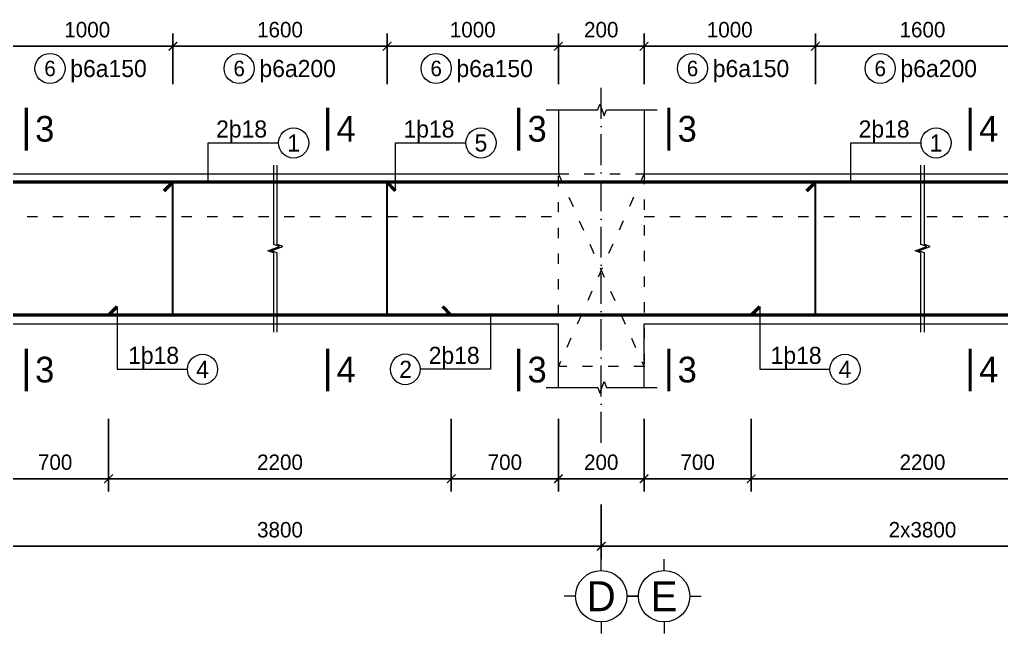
# Model space of a CAD drawing. Header units: inches. Extents: x 566748 to 757280, y 592180 to 740680.
# Drawn here: x 621592 to 633052, y 665058 to 672220 of the extents above; entities that cross this region are included whole.
import ezdxf
from ezdxf.enums import TextEntityAlignment as Align

# ---------------------------------------------------------------- set-up
doc = ezdxf.new("R2010")
doc.units = ezdxf.units.IN
doc.header["$MEASUREMENT"] = 0
doc.linetypes.add('ACAD_ISO03W100', pattern=[30, 12, -18])
doc.linetypes.add('ACAD_ISO10W100', pattern=[18, 12, -3, 0, -3])
for name, color, linetype, lineweight in [('NET CB', 2, 'Continuous', 20), ('NET GHI CHU', 7, 'Continuous', 13), ('NET KICH THUOC', 9, 'Continuous', 13), ('NET THEP DAI', 3, 'Continuous', 30), ('NET THEP DOC', 1, 'Continuous', 50), ('NET TRUC', 8, 'ACAD_ISO10W100', 9)]:
    doc.layers.add(name, color=color, linetype=linetype, lineweight=lineweight)
doc.layers.add('TEXT', color=4, linetype='Continuous')
doc.styles.add('A2', font='Fonts5.ttf', dxfattribs={"height": 600})
doc.styles.add('HELVE-KT', font='VHELVEN0.TTF')
doc.styles.add('ISO', font='Fonts5.ttf')
doc.styles.add('NHIEN', font='Fonts5.ttf', dxfattribs={"height": 0.2})
doc.styles.add('TEXT', font='Fonts5.ttf')
doc.styles.add('VNIHELVE', font='Fonts5.ttf', dxfattribs={"height": 180})
doc.dimstyles.new('M 1-20', dxfattribs={"dimscale": 100, "dimtxt": 2, "dimasz": 1, "dimexe": 1.5, "dimexo": 3, "dimgap": 1, "dimtad": 1, "dimdec": 0, "dimlfac": 0.2, "dimtxsty": 'VNIHELVE', "dimblk": 'ARCHTICK', "dimcen": 2.5, "dimdle": 1.5, "dimclrd": 256, "dimclre": 256, "dimclrt": 256, "dimadec": 0, "dimazin": 0, "dimtfac": 1, "dimtdec": 0, "dimtix": 1, "dimtmove": 0, "dimatfit": 3, "dimldrblk": 'ARCHTICK', "dimfxl": 7, "dimfxlon": 1, "dimarcsym": 1})

# ---------------------------------------------------------------- blocks, each defined once
blk = doc.blocks.new('_ArchTick')
at = {"color": 0, "linetype": 'ByBlock', "const_width": 0.15}
blk.add_lwpolyline([(-0.5, -0.5), (0.5, 0.5)], dxfattribs=at)
blk = doc.blocks.new('*D403')
at = {"layer": 'Defpoints', "color": 0}
for p in [(627881, 671910), (627881, 671166), (628881, 671166)]:
    blk.add_point(p, dxfattribs=at)
at = {"layer": 'NET KICH THUOC', "lineweight": -2}
for p, q in [((627881, 671466), (627881, 672060)), ((628881, 671466), (628881, 672060)), ((629031, 671910), (627731, 671910))]:
    blk.add_line(p, q, dxfattribs=at)
at = {"layer": 'NET KICH THUOC', "lineweight": -2, "xscale": 100, "yscale": 100, "zscale": 100, "rotation": 180}
blk.add_blockref('_ArchTick', (627881, 671910), dxfattribs=at)
at = {"layer": 'NET KICH THUOC', "lineweight": -2, "xscale": 100, "yscale": 100, "zscale": 100}
blk.add_blockref('_ArchTick', (628881, 671910), dxfattribs=at)
at = {"layer": 'NET KICH THUOC', "insert": (628381, 672102), "char_height": 180, "attachment_point": 5, "style": 'VNIHELVE'}
blk.add_mtext('200', dxfattribs=at)
blk = doc.blocks.new('*D404')
at = {"layer": 'Defpoints', "color": 0}
for p in [(620881, 666862), (628381, 666862), (620881, 666074)]:
    blk.add_point(p, dxfattribs=at)
at = {"layer": 'NET KICH THUOC', "lineweight": -2}
for p, q in [((620881, 666562), (620881, 665924)), ((628381, 666562), (628381, 665924)), ((628531, 666074), (620731, 666074))]:
    blk.add_line(p, q, dxfattribs=at)
at = {"layer": 'NET KICH THUOC', "lineweight": -2, "xscale": 100, "yscale": 100, "zscale": 100, "rotation": 180}
blk.add_blockref('_ArchTick', (620881, 666074), dxfattribs=at)
at = {"layer": 'NET KICH THUOC', "lineweight": -2, "xscale": 100, "yscale": 100, "zscale": 100}
blk.add_blockref('_ArchTick', (628381, 666074), dxfattribs=at)
at = {"layer": 'NET KICH THUOC', "insert": (624631, 666266), "char_height": 180, "attachment_point": 5, "style": 'VNIHELVE'}
blk.add_mtext('3800', dxfattribs=at)
blk = doc.blocks.new('*D405')
at = {"layer": 'Defpoints', "color": 0}
for p in [(627881, 667928), (628881, 667928), (627881, 666862)]:
    blk.add_point(p, dxfattribs=at)
at = {"layer": 'NET KICH THUOC', "lineweight": -2}
for p, q in [((627881, 667562), (627881, 666712)), ((628881, 667562), (628881, 666712)), ((629031, 666862), (627731, 666862))]:
    blk.add_line(p, q, dxfattribs=at)
at = {"layer": 'NET KICH THUOC', "lineweight": -2, "xscale": 100, "yscale": 100, "zscale": 100, "rotation": 180}
blk.add_blockref('_ArchTick', (627881, 666862), dxfattribs=at)
at = {"layer": 'NET KICH THUOC', "lineweight": -2, "xscale": 100, "yscale": 100, "zscale": 100}
blk.add_blockref('_ArchTick', (628881, 666862), dxfattribs=at)
at = {"layer": 'NET KICH THUOC', "insert": (628381, 667054), "char_height": 180, "attachment_point": 5, "style": 'VNIHELVE'}
blk.add_mtext('200', dxfattribs=at)
blk = doc.blocks.new('*D406')
at = {"layer": 'Defpoints', "color": 0}
for p in [(628381, 666862), (635881, 666862), (628381, 666074)]:
    blk.add_point(p, dxfattribs=at)
at = {"layer": 'NET KICH THUOC', "lineweight": -2}
for p, q in [((628381, 666562), (628381, 665924)), ((635881, 666562), (635881, 665924)), ((636031, 666074), (628231, 666074))]:
    blk.add_line(p, q, dxfattribs=at)
at = {"layer": 'NET KICH THUOC', "lineweight": -2, "xscale": 100, "yscale": 100, "zscale": 100, "rotation": 180}
blk.add_blockref('_ArchTick', (628381, 666074), dxfattribs=at)
at = {"layer": 'NET KICH THUOC', "lineweight": -2, "xscale": 100, "yscale": 100, "zscale": 100}
blk.add_blockref('_ArchTick', (635881, 666074), dxfattribs=at)
at = {"layer": 'NET KICH THUOC', "insert": (632131, 666266), "char_height": 180, "attachment_point": 5, "style": 'VNIHELVE'}
blk.add_mtext('2x3800', dxfattribs=at)
blk = doc.blocks.new('TRUC')
at = {"layer": 'NET GHI CHU'}
for p, q in [((-228.0773, -72.5415), (-228.0773, -72.4415)), ((-228.3023, -72.7665), (-228.4023, -72.7665)), ((-227.8523, -72.7665), (-227.7523, -72.7665)), ((-228.0773, -72.9915), (-228.0773, -73.0915))]:
    blk.add_line(p, q, dxfattribs=at)
blk.add_circle((-228.0773, -72.7665), 0.225, dxfattribs=at)
at = {"layer": 'NET GHI CHU', "style": 'HELVE-KT'}
blk.add_attdef('A', text='', height=0.3, dxfattribs=at).set_placement((-228.0773, -72.7665), align=Align.MIDDLE_CENTER)
blk = doc.blocks.new('DS THEP')
blk.add_circle((220, 0), 220)
at = {"style": 'A2'}
blk.add_attdef('ENTER', text='', height=250, dxfattribs=at).set_placement((220, 0), align=Align.MIDDLE_CENTER)
blk = doc.blocks.new('*D417')
at = {"layer": 'Defpoints', "color": 0}
for p in [(628881, 671910), (628881, 671166), (630881, 671166)]:
    blk.add_point(p, dxfattribs=at)
at = {"layer": 'NET KICH THUOC', "lineweight": -2}
for p, q in [((628881, 671466), (628881, 672060)), ((630881, 671466), (630881, 672060)), ((631031, 671910), (628731, 671910))]:
    blk.add_line(p, q, dxfattribs=at)
at = {"layer": 'NET KICH THUOC', "lineweight": -2, "xscale": 100, "yscale": 100, "zscale": 100, "rotation": 180}
blk.add_blockref('_ArchTick', (628881, 671910), dxfattribs=at)
at = {"layer": 'NET KICH THUOC', "lineweight": -2, "xscale": 100, "yscale": 100, "zscale": 100}
blk.add_blockref('_ArchTick', (630881, 671910), dxfattribs=at)
at = {"layer": 'NET KICH THUOC', "insert": (629881, 672102), "char_height": 180, "attachment_point": 5, "style": 'VNIHELVE'}
blk.add_mtext('1000', dxfattribs=at)
blk = doc.blocks.new('*D419')
at = {"layer": 'Defpoints', "color": 0}
for p in [(633381, 671910), (630881, 671166), (633381, 671166)]:
    blk.add_point(p, dxfattribs=at)
at = {"layer": 'NET KICH THUOC', "lineweight": -2}
for p, q in [((630881, 671466), (630881, 672060)), ((633381, 671466), (633381, 672060)), ((630731, 671910), (633531, 671910))]:
    blk.add_line(p, q, dxfattribs=at)
at = {"layer": 'NET KICH THUOC', "lineweight": -2, "xscale": 100, "yscale": 100, "zscale": 100, "rotation": 180}
blk.add_blockref('_ArchTick', (630881, 671910), dxfattribs=at)
at = {"layer": 'NET KICH THUOC', "lineweight": -2, "xscale": 100, "yscale": 100, "zscale": 100}
blk.add_blockref('_ArchTick', (633381, 671910), dxfattribs=at)
at = {"layer": 'NET KICH THUOC', "insert": (632131, 672102), "char_height": 180, "attachment_point": 5, "style": 'VNIHELVE'}
blk.add_mtext('1600', dxfattribs=at)
blk = doc.blocks.new('*D420')
at = {"layer": 'Defpoints', "color": 0}
for p in [(621381, 671910), (621381, 671166), (623381, 671166)]:
    blk.add_point(p, dxfattribs=at)
at = {"layer": 'NET KICH THUOC', "lineweight": -2}
for p, q in [((621381, 671466), (621381, 672060)), ((623381, 671466), (623381, 672060)), ((623531, 671910), (621231, 671910))]:
    blk.add_line(p, q, dxfattribs=at)
at = {"layer": 'NET KICH THUOC', "lineweight": -2, "xscale": 100, "yscale": 100, "zscale": 100, "rotation": 180}
blk.add_blockref('_ArchTick', (621381, 671910), dxfattribs=at)
at = {"layer": 'NET KICH THUOC', "lineweight": -2, "xscale": 100, "yscale": 100, "zscale": 100}
blk.add_blockref('_ArchTick', (623381, 671910), dxfattribs=at)
at = {"layer": 'NET KICH THUOC', "insert": (622381, 672102), "char_height": 180, "attachment_point": 5, "style": 'VNIHELVE'}
blk.add_mtext('1000', dxfattribs=at)
blk = doc.blocks.new('*D421')
at = {"layer": 'Defpoints', "color": 0}
for p in [(627881, 671910), (625881, 671166), (627881, 671166)]:
    blk.add_point(p, dxfattribs=at)
at = {"layer": 'NET KICH THUOC', "lineweight": -2}
for p, q in [((625881, 671466), (625881, 672060)), ((627881, 671466), (627881, 672060)), ((625731, 671910), (628031, 671910))]:
    blk.add_line(p, q, dxfattribs=at)
at = {"layer": 'NET KICH THUOC', "lineweight": -2, "xscale": 100, "yscale": 100, "zscale": 100, "rotation": 180}
blk.add_blockref('_ArchTick', (625881, 671910), dxfattribs=at)
at = {"layer": 'NET KICH THUOC', "lineweight": -2, "xscale": 100, "yscale": 100, "zscale": 100}
blk.add_blockref('_ArchTick', (627881, 671910), dxfattribs=at)
at = {"layer": 'NET KICH THUOC', "insert": (626881, 672102), "char_height": 180, "attachment_point": 5, "style": 'VNIHELVE'}
blk.add_mtext('1000', dxfattribs=at)
blk = doc.blocks.new('*D422')
at = {"layer": 'Defpoints', "color": 0}
for p in [(625881, 671910), (623381, 671166), (625881, 671166)]:
    blk.add_point(p, dxfattribs=at)
at = {"layer": 'NET KICH THUOC', "lineweight": -2}
for p, q in [((623381, 671466), (623381, 672060)), ((625881, 671466), (625881, 672060)), ((623231, 671910), (626031, 671910))]:
    blk.add_line(p, q, dxfattribs=at)
at = {"layer": 'NET KICH THUOC', "lineweight": -2, "xscale": 100, "yscale": 100, "zscale": 100, "rotation": 180}
blk.add_blockref('_ArchTick', (623381, 671910), dxfattribs=at)
at = {"layer": 'NET KICH THUOC', "lineweight": -2, "xscale": 100, "yscale": 100, "zscale": 100}
blk.add_blockref('_ArchTick', (625881, 671910), dxfattribs=at)
at = {"layer": 'NET KICH THUOC', "insert": (624631, 672102), "char_height": 180, "attachment_point": 5, "style": 'VNIHELVE'}
blk.add_mtext('1600', dxfattribs=at)
blk = doc.blocks.new('MCD')
at = {"layer": 'NET GHI CHU'}
blk.add_lwpolyline([(0, 667, 50, 50, 0), (0, 0, 0, 0, 0)], format="xyseb", dxfattribs=at)
at = {"layer": 'TEXT', "linetype": 'ACAD_ISO03W100', "style": 'TEXT'}
blk.add_attdef('MCD', (139, 128), '', height=400, dxfattribs=at)
blk = doc.blocks.new('*D429')
at = {"layer": 'Defpoints', "color": 0}
for p in [(626631, 668772), (627881, 667562), (627881, 666862)]:
    blk.add_point(p, dxfattribs=at)
at = {"layer": 'NET KICH THUOC', "lineweight": -2}
for p, q in [((626631, 667562), (626631, 666712)), ((627881, 667262), (627881, 666712)), ((626481, 666862), (628031, 666862))]:
    blk.add_line(p, q, dxfattribs=at)
at = {"layer": 'NET KICH THUOC', "lineweight": -2, "xscale": 100, "yscale": 100, "zscale": 100, "rotation": 180}
blk.add_blockref('_ArchTick', (626631, 666862), dxfattribs=at)
at = {"layer": 'NET KICH THUOC', "lineweight": -2, "xscale": 100, "yscale": 100, "zscale": 100}
blk.add_blockref('_ArchTick', (627881, 666862), dxfattribs=at)
at = {"layer": 'NET KICH THUOC', "insert": (627256, 667054), "char_height": 180, "attachment_point": 5, "style": 'VNIHELVE'}
blk.add_mtext('700', dxfattribs=at)
blk = doc.blocks.new('*D430')
at = {"layer": 'Defpoints', "color": 0}
for p in [(622631, 668772), (621381, 667562), (621381, 666862)]:
    blk.add_point(p, dxfattribs=at)
at = {"layer": 'NET KICH THUOC', "lineweight": -2}
for p, q in [((622631, 667562), (622631, 666712)), ((621381, 667262), (621381, 666712)), ((622781, 666862), (621231, 666862))]:
    blk.add_line(p, q, dxfattribs=at)
at = {"layer": 'NET KICH THUOC', "lineweight": -2, "xscale": 100, "yscale": 100, "zscale": 100, "rotation": 180}
blk.add_blockref('_ArchTick', (621381, 666862), dxfattribs=at)
at = {"layer": 'NET KICH THUOC', "lineweight": -2, "xscale": 100, "yscale": 100, "zscale": 100}
blk.add_blockref('_ArchTick', (622631, 666862), dxfattribs=at)
at = {"layer": 'NET KICH THUOC', "insert": (622006, 667054), "char_height": 180, "attachment_point": 5, "style": 'VNIHELVE'}
blk.add_mtext('700', dxfattribs=at)
blk = doc.blocks.new('*D431')
at = {"layer": 'Defpoints', "color": 0}
for p in [(622631, 668772), (626631, 667562), (626631, 666862)]:
    blk.add_point(p, dxfattribs=at)
at = {"layer": 'NET KICH THUOC', "lineweight": -2}
for p, q in [((622631, 667562), (622631, 666712)), ((626631, 667262), (626631, 666712)), ((622481, 666862), (626781, 666862))]:
    blk.add_line(p, q, dxfattribs=at)
at = {"layer": 'NET KICH THUOC', "lineweight": -2, "xscale": 100, "yscale": 100, "zscale": 100, "rotation": 180}
blk.add_blockref('_ArchTick', (622631, 666862), dxfattribs=at)
at = {"layer": 'NET KICH THUOC', "lineweight": -2, "xscale": 100, "yscale": 100, "zscale": 100}
blk.add_blockref('_ArchTick', (626631, 666862), dxfattribs=at)
at = {"layer": 'NET KICH THUOC', "insert": (624631, 667054), "char_height": 180, "attachment_point": 5, "style": 'VNIHELVE'}
blk.add_mtext('2200', dxfattribs=at)
blk = doc.blocks.new('*D432')
at = {"layer": 'Defpoints', "color": 0}
for p in [(630131, 668772), (628881, 667562), (628881, 666862)]:
    blk.add_point(p, dxfattribs=at)
at = {"layer": 'NET KICH THUOC', "lineweight": -2}
for p, q in [((630131, 667562), (630131, 666712)), ((628881, 667262), (628881, 666712)), ((630281, 666862), (628731, 666862))]:
    blk.add_line(p, q, dxfattribs=at)
at = {"layer": 'NET KICH THUOC', "lineweight": -2, "xscale": 100, "yscale": 100, "zscale": 100, "rotation": 180}
blk.add_blockref('_ArchTick', (628881, 666862), dxfattribs=at)
at = {"layer": 'NET KICH THUOC', "lineweight": -2, "xscale": 100, "yscale": 100, "zscale": 100}
blk.add_blockref('_ArchTick', (630131, 666862), dxfattribs=at)
at = {"layer": 'NET KICH THUOC', "insert": (629506, 667054), "char_height": 180, "attachment_point": 5, "style": 'VNIHELVE'}
blk.add_mtext('700', dxfattribs=at)
blk = doc.blocks.new('*D434')
at = {"layer": 'Defpoints', "color": 0}
for p in [(634131, 668772), (630131, 667562), (630131, 666862)]:
    blk.add_point(p, dxfattribs=at)
at = {"layer": 'NET KICH THUOC', "lineweight": -2}
for p, q in [((634131, 667562), (634131, 666712)), ((630131, 667262), (630131, 666712)), ((634281, 666862), (629981, 666862))]:
    blk.add_line(p, q, dxfattribs=at)
at = {"layer": 'NET KICH THUOC', "lineweight": -2, "xscale": 100, "yscale": 100, "zscale": 100, "rotation": 180}
blk.add_blockref('_ArchTick', (630131, 666862), dxfattribs=at)
at = {"layer": 'NET KICH THUOC', "lineweight": -2, "xscale": 100, "yscale": 100, "zscale": 100}
blk.add_blockref('_ArchTick', (634131, 666862), dxfattribs=at)
at = {"layer": 'NET KICH THUOC', "insert": (632131, 667054), "char_height": 180, "attachment_point": 5, "style": 'VNIHELVE'}
blk.add_mtext('2200', dxfattribs=at)

msp = doc.modelspace()

# ---------------------------------------------------------------- linework, layer by layer
at = {"layer": 'NET CB', "ltscale": 800}
for points in [[(627880.9, 671165.8), (627880.9, 670421.8)], [(628880.9, 671165.8), (628880.9, 670421.8)], [(621380.9, 670421.8), (627880.9, 670421.8)], [(628880.9, 670421.8), (635380.9, 670421.8)], [(621380.9, 668671.8), (627880.9, 668671.8)], [(627880.9, 667927.8), (627880.9, 668671.8)], [(628880.9, 668671.8), (635380.9, 668671.8)], [(628880.9, 667927.8), (628880.9, 668671.8)]]:
    msp.add_lwpolyline(points, dxfattribs=at)
at = {"layer": 'NET GHI CHU'}
for points in [[(627737, 671165.8), (628341.6, 671165.8), (628366.6, 671234.5), (628416.6, 671097.1), (628441.6, 671165.8), (629032.9, 671165.8)], [(627737, 667927.8), (628341.6, 667927.8), (628366.6, 667859.1), (628416.6, 667996.4), (628441.6, 667927.8), (629032.9, 667927.8)]]:
    msp.add_lwpolyline(points, dxfattribs=at)
at = {"layer": 'NET GHI CHU', "color": 7}
for points in [[(623793.9, 670321.8), (623793.9, 670781.3), (624614, 670781.3)], [(625980.9, 670221.8), (625980.9, 670781.3), (626800.9, 670781.3)], [(631293.9, 670321.8), (631293.9, 670781.3), (632114, 670781.3)], [(622730.9, 668871.8), (622730.9, 668139.3), (623550.9, 668139.3)], [(630230.9, 668871.8), (630230.9, 668139.3), (631050.9, 668139.3)], [(627089.4, 668771.8), (627089.4, 668139.3), (626269.3, 668139.3)]]:
    msp.add_lwpolyline(points, dxfattribs=at)
at = {"layer": 'NET GHI CHU', "linetype": 'Continuous'}
for points in [[(624557.4, 668571.8), (624557.4, 669496.8), (624488.7, 669521.8), (624626, 669571.8), (624557.4, 669596.8), (624557.4, 670521.8)], [(624597.4, 668571.8), (624597.4, 669496.8), (624528.7, 669521.8), (624666, 669571.8), (624597.4, 669596.8), (624597.4, 670521.8)], [(632112.8, 668571.8), (632112.8, 669496.8), (632044.1, 669521.8), (632181.5, 669571.8), (632112.8, 669596.8), (632112.8, 670521.8)], [(632152.8, 668571.8), (632152.8, 669496.8), (632084.1, 669521.8), (632221.5, 669571.8), (632152.8, 669596.8), (632152.8, 670521.8)]]:
    msp.add_lwpolyline(points, dxfattribs=at)
at = {"layer": 'NET GHI CHU', "linetype": 'ACAD_ISO03W100', "ltscale": 10}
msp.add_lwpolyline([(628880.9, 668171.8), (627880.9, 668171.8), (627880.9, 670421.8), (628880.9, 670421.8)], close=True, dxfattribs=at)
for points in [[(627880.9, 670421.8), (628880.9, 668171.8)], [(628880.9, 670421.8), (627880.9, 668171.8)], [(621380.9, 669921.8), (627880.9, 669921.8)], [(628880.9, 669921.8), (635380.9, 669921.8)]]:
    msp.add_lwpolyline(points, dxfattribs=at)
at = {"layer": 'NET THEP DAI'}
for p, q in [((623380.9, 668771.8), (623380.9, 670321.8)), ((625880.9, 668771.8), (625880.9, 670321.8)), ((630880.9, 668771.8), (630880.9, 670321.8))]:
    msp.add_line(p, q, dxfattribs=at)
at = {"layer": 'NET THEP DOC'}
msp.add_line((643742.9, 668771.8), (613019.4, 668771.8), dxfattribs=at)
for points in [[(643798.6, 670321.8), (612963.2, 670321.8)], [(623280.9, 670221.8), (623380.9, 670321.8)], [(625980.9, 670221.8), (625880.9, 670321.8)], [(630780.9, 670221.8), (630880.9, 670321.8)], [(622630.9, 668771.8), (622730.9, 668871.8)], [(626630.9, 668771.8), (626530.9, 668871.8)], [(630130.9, 668771.8), (630230.9, 668871.8)]]:
    msp.add_lwpolyline(points, dxfattribs=at)
at = {"layer": 'NET TRUC', "linetype": 'ACAD_ISO10W100', "ltscale": 30}
msp.add_lwpolyline([(628380.9, 667282.6), (628380.9, 671470.9)], dxfattribs=at)

# ---------------------------------------------------------------- block references
at = {"layer": 'NET GHI CHU', "color": 7}
ref = msp.add_blockref('DS THEP', (621770, 671650.5), dxfattribs=dict(at, xscale=0.8000000000465661, yscale=0.8000000000465661, zscale=0.8000000000465661))
ref.add_attrib('ENTER', '6', dxfattribs={"layer": '0', "height": 180, "style": 'ISO'}).set_placement((621946.6, 671650.5), align=Align.MIDDLE_CENTER)
ref = msp.add_blockref('DS THEP', (623978, 671650.5), dxfattribs=dict(at, xscale=0.8000000000465661, yscale=0.8000000000465661, zscale=0.8000000000465661))
ref.add_attrib('ENTER', '6', dxfattribs={"layer": '0', "height": 180, "style": 'ISO'}).set_placement((624154.6, 671650.5), align=Align.MIDDLE_CENTER)
ref = msp.add_blockref('DS THEP', (626277.5, 671650.5), dxfattribs=dict(at, xscale=0.8000000000465661, yscale=0.8000000000465661, zscale=0.8000000000465661))
ref.add_attrib('ENTER', '6', dxfattribs={"layer": '0', "height": 180, "style": 'ISO'}).set_placement((626454.1, 671650.5), align=Align.MIDDLE_CENTER)
ref = msp.add_blockref('DS THEP', (629270, 671650.5), dxfattribs=dict(at, xscale=0.8000000000465661, yscale=0.8000000000465661, zscale=0.8000000000465661))
ref.add_attrib('ENTER', '6', dxfattribs={"layer": '0', "height": 180, "style": 'ISO'}).set_placement((629446.6, 671650.5), align=Align.MIDDLE_CENTER)
ref = msp.add_blockref('DS THEP', (631461.5, 671650.5), dxfattribs=dict(at, xscale=0.8000000000465661, yscale=0.8000000000465661, zscale=0.8000000000465661))
ref.add_attrib('ENTER', '6', dxfattribs={"layer": '0', "height": 180, "style": 'ISO'}).set_placement((631638.1, 671650.5), align=Align.MIDDLE_CENTER)
ref = msp.add_blockref('DS THEP', (624614, 670781.3), dxfattribs=dict(at, xscale=0.8000000000465661, yscale=0.8000000000465661, zscale=0.8000000000465661))
ref.add_attrib('ENTER', '1', dxfattribs={"layer": '0', "height": 200, "style": 'ISO'}).set_placement((624789.7, 670781.3), align=Align.MIDDLE_CENTER)
ref = msp.add_blockref('DS THEP', (626800.9, 670781.3), dxfattribs=dict(at, xscale=0.8000000000465661, yscale=0.8000000000465661, zscale=0.8000000000465661))
ref.add_attrib('ENTER', '5', dxfattribs={"layer": '0', "height": 200, "style": 'ISO'}).set_placement((626976.6, 670781.3), align=Align.MIDDLE_CENTER)
ref = msp.add_blockref('DS THEP', (632114, 670781.3), dxfattribs=dict(at, xscale=0.8000000000465661, yscale=0.8000000000465661, zscale=0.8000000000465661))
ref.add_attrib('ENTER', '1', dxfattribs={"layer": '0', "height": 200, "style": 'ISO'}).set_placement((632289.7, 670781.3), align=Align.MIDDLE_CENTER)
ref = msp.add_blockref('DS THEP', (623550.9, 668139.3), dxfattribs=dict(at, xscale=0.8000000000465661, yscale=0.8000000000465661, zscale=0.8000000000465661))
ref.add_attrib('ENTER', '4', dxfattribs={"layer": '0', "height": 200, "style": 'ISO'}).set_placement((623726.6, 668139.3), align=Align.MIDDLE_CENTER)
ref = msp.add_blockref('DS THEP', (626269.3, 668139.3), dxfattribs=dict(at, xscale=-0.8000000000465661, yscale=0.8000000000465661, zscale=0.8000000000465661))
ref.add_attrib('ENTER', '2', dxfattribs={"layer": '0', "height": 200, "style": 'ISO'}).set_placement((626097.4, 668139.3), align=Align.MIDDLE_CENTER)
ref = msp.add_blockref('DS THEP', (631050.9, 668139.3), dxfattribs=dict(at, xscale=0.8000000000465661, yscale=0.8000000000465661, zscale=0.8000000000465661))
ref.add_attrib('ENTER', '4', dxfattribs={"layer": '0', "height": 200, "style": 'ISO'}).set_placement((631226.6, 668139.3), align=Align.MIDDLE_CENTER)
at = {"layer": 'TEXT'}
ref = msp.add_blockref('MCD', (621669.5, 671192.7), dxfattribs=dict(at, xscale=-0.75, yscale=0.75, zscale=0.75, rotation=180))
ref.add_attrib('MCD', '3', (621773.5, 670796.4), dxfattribs={"linetype": 'ACAD_ISO03W100', "height": 300, "style": 'VNIHELVE'})
ref = msp.add_blockref('MCD', (625188, 671192.7), dxfattribs=dict(at, xscale=-0.75, yscale=0.75, zscale=0.75, rotation=180))
ref.add_attrib('MCD', '4', (625292, 670796.4), dxfattribs={"linetype": 'ACAD_ISO03W100', "height": 300, "style": 'VNIHELVE'})
ref = msp.add_blockref('MCD', (627417.5, 671192.7), dxfattribs=dict(at, xscale=-0.75, yscale=0.75, zscale=0.75, rotation=180))
ref.add_attrib('MCD', '3', (627521.5, 670796.4), dxfattribs={"linetype": 'ACAD_ISO03W100', "height": 300, "style": 'VNIHELVE'})
ref = msp.add_blockref('MCD', (629169.5, 671192.7), dxfattribs=dict(at, xscale=-0.75, yscale=0.75, zscale=0.75, rotation=180))
ref.add_attrib('MCD', '3', (629273.5, 670796.4), dxfattribs={"linetype": 'ACAD_ISO03W100', "height": 300, "style": 'VNIHELVE'})
ref = msp.add_blockref('MCD', (632688, 671192.7), dxfattribs=dict(at, xscale=-0.75, yscale=0.75, zscale=0.75, rotation=180))
ref.add_attrib('MCD', '4', (632792, 670796.4), dxfattribs={"linetype": 'ACAD_ISO03W100', "height": 300, "style": 'VNIHELVE'})
ref = msp.add_blockref('MCD', (621669.5, 668382.2), dxfattribs=dict(at, xscale=-0.75, yscale=0.75, zscale=0.75, rotation=180))
ref.add_attrib('MCD', '3', (621773.5, 667985.9), dxfattribs={"linetype": 'ACAD_ISO03W100', "height": 300, "style": 'VNIHELVE'})
ref = msp.add_blockref('MCD', (625188, 668382.2), dxfattribs=dict(at, xscale=-0.75, yscale=0.75, zscale=0.75, rotation=180))
ref.add_attrib('MCD', '4', (625292, 667985.9), dxfattribs={"linetype": 'ACAD_ISO03W100', "height": 300, "style": 'VNIHELVE'})
ref = msp.add_blockref('MCD', (627417.5, 668382.2), dxfattribs=dict(at, xscale=-0.75, yscale=0.75, zscale=0.75, rotation=180))
ref.add_attrib('MCD', '3', (627521.5, 667985.9), dxfattribs={"linetype": 'ACAD_ISO03W100', "height": 300, "style": 'VNIHELVE'})
ref = msp.add_blockref('MCD', (629169.5, 668382.2), dxfattribs=dict(at, xscale=-0.75, yscale=0.75, zscale=0.75, rotation=180))
ref.add_attrib('MCD', '3', (629273.5, 667985.9), dxfattribs={"linetype": 'ACAD_ISO03W100', "height": 300, "style": 'VNIHELVE'})
ref = msp.add_blockref('MCD', (632688, 668382.2), dxfattribs=dict(at, xscale=-0.75, yscale=0.75, zscale=0.75, rotation=180))
ref.add_attrib('MCD', '4', (632792, 667985.9), dxfattribs={"linetype": 'ACAD_ISO03W100', "height": 300, "style": 'VNIHELVE'})
at = {"layer": 'TEXT', "linetype": 'Continuous', "ltscale": 0.08}
ref = msp.add_blockref('TRUC', (932483.9, 762513.2), dxfattribs=dict(at, xscale=1333.33333337307, yscale=1333.333333343267, zscale=1333.333333333333))
ref.add_attrib('A', 'D', dxfattribs={"layer": '0', "height": 350, "style": 'NHIEN'}).set_placement((628380.9, 665491.1), align=Align.MIDDLE_CENTER)
ref = msp.add_blockref('TRUC', (933217.2, 762513.2), dxfattribs=dict(at, xscale=1333.33333337307, yscale=1333.333333343267, zscale=1333.333333333333))
ref.add_attrib('A', 'E', dxfattribs={"layer": '0', "height": 350, "style": 'NHIEN'}).set_placement((629114.2, 665491.1), align=Align.MIDDLE_CENTER)

# ---------------------------------------------------------------- texts
at = {"layer": 'TEXT', "char_height": 200, "width": 866.506, "style": 'VNIHELVE'}
for s, insert, attachment_point in [('þ6a150', (622183.1, 671749.8), 1), ('þ6a200', (624391.1, 671749.8), 1), ('þ6a150', (626690.6, 671749.8), 1), ('þ6a150', (629683.1, 671749.8), 1), ('þ6a200', (631874.6, 671749.8), 1), ('2þ18', (624480.4, 671044), 3), ('1þ18', (626667.3, 671044), 3), ('2þ18', (631980.4, 671044), 3), ('1þ18', (623453.3, 668402.1), 3), ('2þ18', (626366.9, 668402.1), 1), ('1þ18', (630953.3, 668402.1), 3)]:
    msp.add_mtext(s, dxfattribs=dict(at, insert=insert, attachment_point=attachment_point))

# ---------------------------------------------------------------- dimensions: what is measured, and where the dimension line sits
at = {"layer": 'NET KICH THUOC'}
for base, p1, p2, text, picture, middle in [((621380.9, 671910.1), (623380.9, 671165.8), (621380.9, 671165.8), '1000', '*D420', (622380.9, 672102.1)), ((627880.9, 671910.1), (628880.9, 671165.8), (627880.9, 671165.8), '200', '*D403', (628380.9, 672102.1)), ((628880.9, 671910.1), (630880.9, 671165.8), (628880.9, 671165.8), '1000', '*D417', (629880.9, 672102.1)), ((621380.9, 666862.4), (622630.9, 668771.8), (621380.9, 667562.4), '700', '*D430', (622005.9, 667054.3)), ((628880.9, 666862.4), (630130.9, 668771.8), (628880.9, 667562.4), '700', '*D432', (629505.9, 667054.3)), ((630130.9, 666862.4), (634130.9, 668771.8), (630130.9, 667562.4), '2200', '*D434', (632130.9, 667054.3)), ((620880.9, 666074.5), (628380.9, 666862.4), (620880.9, 666862.4), '3800', '*D404', (624630.9, 666266.4)), ((628380.9, 666074.5), (635880.9, 666862.4), (628380.9, 666862.4), '2x3800', '*D406', (632130.9, 666266.4))]:
    dim = msp.add_linear_dim(base=base, p1=p1, p2=p2, angle=180, text=text, dimstyle='M 1-20', dxfattribs=at)
    dim.commit()
    dim.dimension.update_dxf_attribs({"geometry": picture, "text_midpoint": middle})
for base, p1, p2, text, picture, middle in [((625880.9, 671910.1), (623380.9, 671165.8), (625880.9, 671165.8), '1600', '*D422', (624630.9, 672102.1)), ((627880.9, 671910.1), (625880.9, 671165.8), (627880.9, 671165.8), '1000', '*D421', (626880.9, 672102.1)), ((633380.9, 671910.1), (630880.9, 671165.8), (633380.9, 671165.8), '1600', '*D419', (632130.9, 672102.1)), ((626630.9, 666862.4), (622630.9, 668771.8), (626630.9, 667562.4), '2200', '*D431', (624630.9, 667054.3)), ((627880.9, 666862.4), (626630.9, 668771.8), (627880.9, 667562.4), '700', '*D429', (627255.9, 667054.3))]:
    dim = msp.add_linear_dim(base=base, p1=p1, p2=p2, text=text, dimstyle='M 1-20', dxfattribs=at)
    dim.commit()
    dim.dimension.update_dxf_attribs({"geometry": picture, "text_midpoint": middle})
dim = msp.add_linear_dim(base=(627880.9, 666862.4), p1=(628880.9, 667927.8), p2=(627880.9, 667927.8), angle=180, dimstyle='M 1-20', dxfattribs=at)
dim.commit()
dim.dimension.update_dxf_attribs({"geometry": '*D405', "text_midpoint": (628380.9, 667054.3)})

doc.saveas('drawing.dxf')
